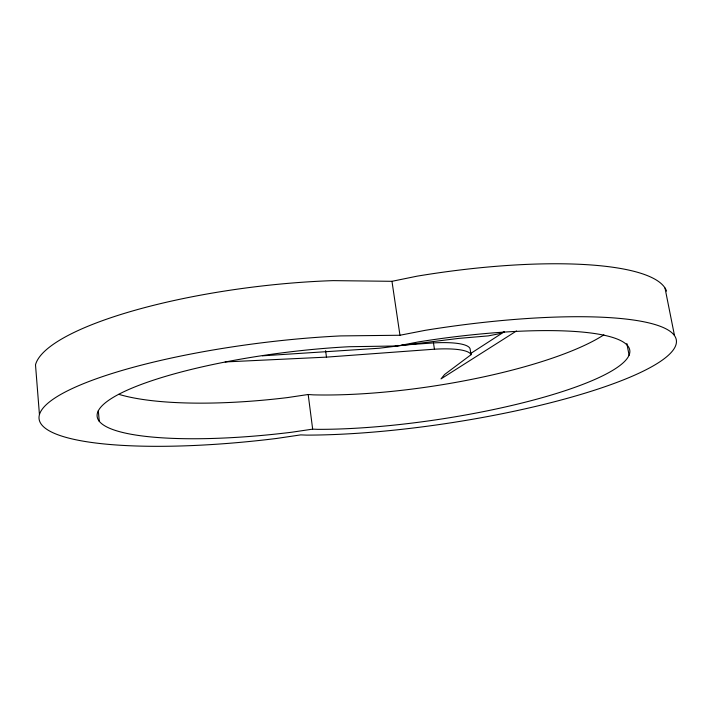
<?xml version="1.0" encoding="UTF-8"?>
<svg xmlns="http://www.w3.org/2000/svg" width="710" height="710" viewBox="0 0 710 710"><rect width="100%" height="100%" fill="white"/><g stroke="black" fill="none" stroke-linecap="round" stroke-linejoin="round"><path stroke-width="1.06" d="M401.558 345.211L433.473 342.921A57.048 12.691 -8.5 0 1 470.055 348.654L471.032 354.707L444.575 374.516L441.025 378.883L516.49 330.975M470.81 353.411L504.251 331.774M504.189 331.898L498.145 333.957L488.205 335.892L458.731 338.395L379.158 348.246L262.443 355.817M39.432 414.48L35.5 364.798A230.005 56.605 -6.9 0 1 333.141 280.627L391.973 281.311L417.063 276.172A234.806 55.85 -8.9 0 1 666.539 291.109M399.961 335.253L425.343 330.301A236.847 47.668 -8.7 0 1 667.915 355.683A236.847 47.668 -8.7 0 1 306.622 435.115L300.712 434.884L276.403 438.478A232.072 48.342 -7 0 1 41.215 410.699A232.072 48.342 -7 0 1 340.711 335.91L399.961 335.253L391.973 281.311M603.882 334.845A197.46 45.724 -8.7 0 1 313.216 394.858L308.184 394.503L287.39 397.6A192.179 45.839 -7.1 0 1 118.827 394.334M312.666 429.133L291.739 432.23A193.635 39.964 -7.2 0 1 99.231 409.244A193.635 39.964 -7.2 0 1 349.293 346.72L397.485 345.965L418.181 341.963A198.915 39.84 -8.6 0 1 622.59 363.325A198.915 39.84 -8.6 0 1 317.707 429.346L312.666 429.133L308.184 394.503M225.168 361.94L326.467 357.13L434.44 349.196A57.111 12.434 -8.5 0 1 471.032 354.707M396.047 345.61L398.248 345.45M665.013 288.065L674.438 335.262M626.85 343.507L629.096 355.293M433.473 342.921L434.44 349.196M325.606 350.687L326.467 357.13M98.308 410.655L99.293 421.554"/></g></svg>
